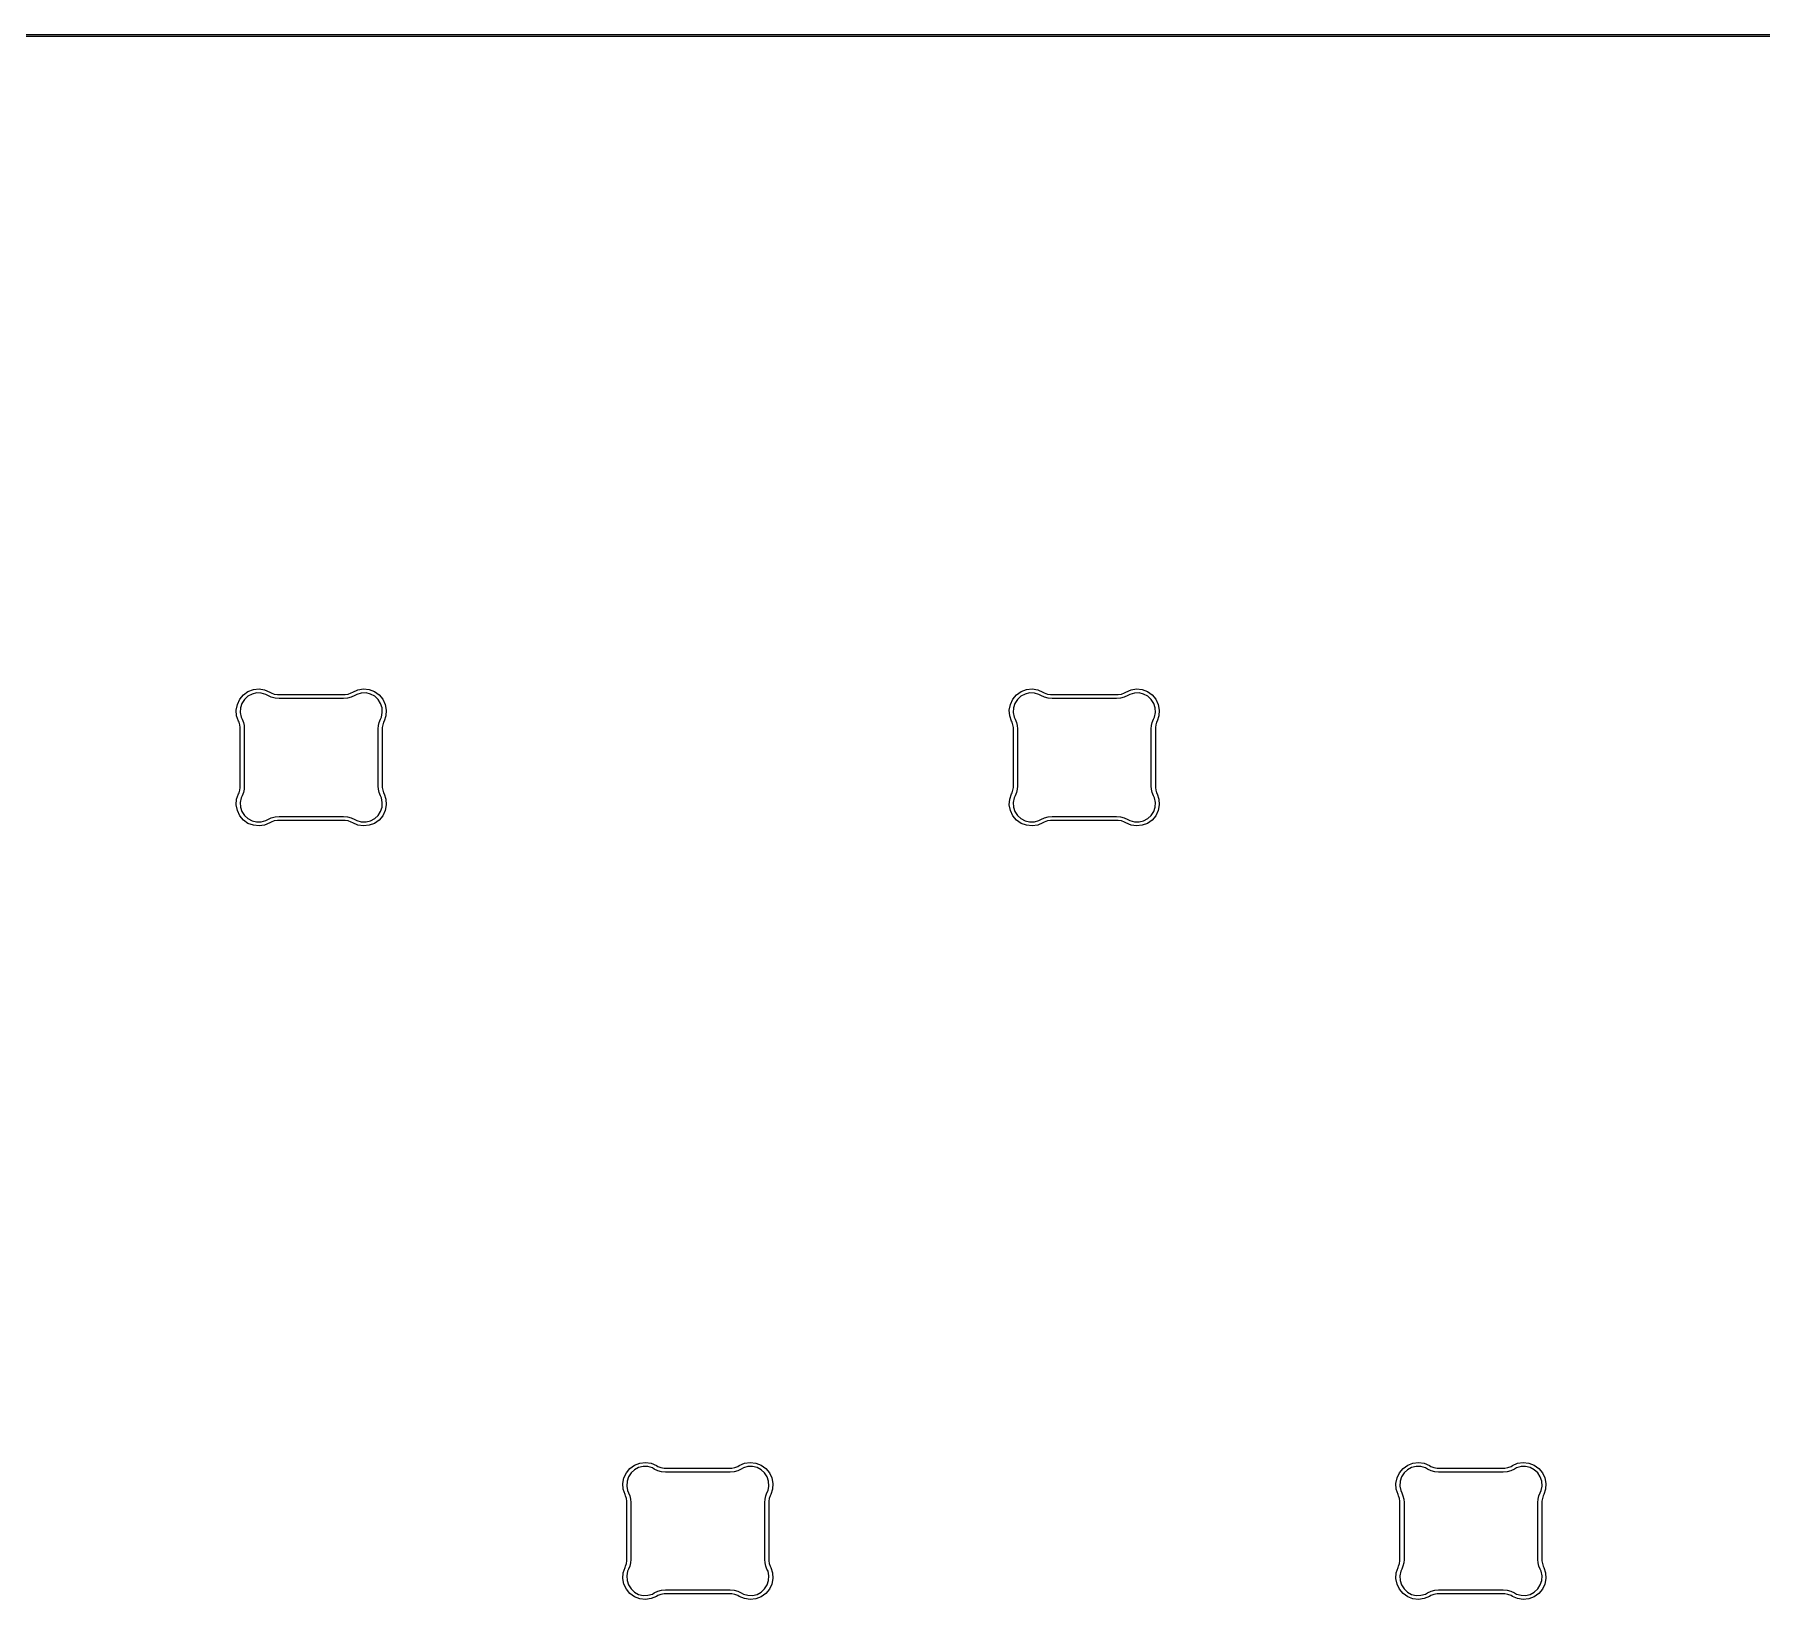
# Model space of a CAD drawing. Extents: x -0.9 to 12.5, y -6 to -2.
# Drawn here: x 4.141 to 5.817, y -3.546 to -2.028 of the extents above; entities that cross this region are included whole.
import ezdxf

# ---------------------------------------------------------------- set-up
doc = ezdxf.new("R2010")
doc.units = 0
doc.header["$MEASUREMENT"] = 0
doc.layers.add('BLACK', color=7, linetype='CONTINUOUS')

msp = doc.modelspace()

# ---------------------------------------------------------------- linework, layer by layer
at = {"layer": 'BLACK', "linetype": 'CONTINUOUS'}
for p, q in [((-0.9213, -2.0281), (12.4961, -2.0281)), ((12.4951, -2.0301), (-0.9203, -2.0301)), ((4.3483, -2.6653), (4.3535, -2.6633)), ((4.3535, -2.6633), (4.359, -2.6627)), ((4.359, -2.6627), (4.3644, -2.6635)), ((4.3644, -2.6635), (4.3695, -2.6657)), ((4.4499, -2.6657), (4.455, -2.6635)), ((4.455, -2.6635), (4.4604, -2.6627)), ((4.4604, -2.6627), (4.4659, -2.6633)), ((4.4659, -2.6633), (4.471, -2.6653)), ((5.0983, -2.6653), (5.1035, -2.6633)), ((5.1035, -2.6633), (5.109, -2.6627)), ((5.109, -2.6627), (5.1144, -2.6635)), ((5.1144, -2.6635), (5.1195, -2.6657)), ((5.1999, -2.6657), (5.205, -2.6635)), ((5.205, -2.6635), (5.2104, -2.6627)), ((5.2104, -2.6627), (5.2159, -2.6633)), ((5.2159, -2.6633), (5.221, -2.6653)), ((4.3369, -2.6831), (4.338, -2.6777)), ((4.338, -2.6777), (4.3403, -2.6727)), ((4.3403, -2.6727), (4.3439, -2.6685)), ((4.3424, -2.6767), (4.341, -2.681)), ((4.3449, -2.6729), (4.3424, -2.6767)), ((4.3439, -2.6685), (4.3483, -2.6653)), ((4.3482, -2.6698), (4.3449, -2.6729)), ((4.3522, -2.6677), (4.3482, -2.6698)), ((4.3566, -2.6666), (4.3522, -2.6677)), ((4.3612, -2.6667), (4.3566, -2.6666)), ((4.3655, -2.6679), (4.3612, -2.6667)), ((4.3675, -2.6691), (4.3655, -2.6679)), ((4.3709, -2.6707), (4.3675, -2.6691)), ((4.3675, -2.6691), (4.3675, -2.6691)), ((4.3675, -2.6691), (4.3675, -2.6691)), ((4.3675, -2.6691), (4.3675, -2.6691)), ((4.3675, -2.6691), (4.3675, -2.6691)), ((4.3695, -2.6657), (4.3695, -2.6657)), ((4.3695, -2.6657), (4.3695, -2.6657)), ((4.3695, -2.6657), (4.3695, -2.6657)), ((4.3695, -2.6657), (4.3695, -2.6657)), ((4.3695, -2.6657), (4.3695, -2.6657)), ((4.3695, -2.6657), (4.3708, -2.6665)), ((4.3708, -2.6665), (4.3738, -2.6676)), ((4.3746, -2.6717), (4.3709, -2.6707)), ((4.3738, -2.6676), (4.3768, -2.6681)), ((4.3784, -2.672), (4.3746, -2.6717)), ((4.3768, -2.6681), (4.3784, -2.6681)), ((4.3784, -2.6681), (4.3784, -2.6681)), ((4.3784, -2.6681), (4.3784, -2.6681)), ((4.3784, -2.6681), (4.441, -2.6681)), ((4.441, -2.672), (4.3784, -2.672)), ((4.3784, -2.672), (4.3784, -2.672)), ((4.441, -2.6681), (4.441, -2.6681)), ((4.441, -2.6681), (4.441, -2.6681)), ((4.441, -2.6681), (4.441, -2.6681)), ((4.441, -2.6681), (4.4425, -2.6681)), ((4.4448, -2.6717), (4.441, -2.672)), ((4.441, -2.672), (4.441, -2.672)), ((4.441, -2.672), (4.441, -2.672)), ((4.4425, -2.6681), (4.4456, -2.6676)), ((4.4484, -2.6707), (4.4448, -2.6717)), ((4.4456, -2.6676), (4.4485, -2.6665)), ((4.4519, -2.6691), (4.4484, -2.6707)), ((4.4485, -2.6665), (4.4499, -2.6657)), ((4.4499, -2.6657), (4.4499, -2.6657)), ((4.4499, -2.6657), (4.4499, -2.6657)), ((4.4499, -2.6657), (4.4499, -2.6657)), ((4.4538, -2.6679), (4.4519, -2.6691)), ((4.4519, -2.6691), (4.4519, -2.6691)), ((4.4519, -2.6691), (4.4519, -2.6691)), ((4.4519, -2.6691), (4.4519, -2.6691)), ((4.4582, -2.6667), (4.4538, -2.6679)), ((4.4628, -2.6666), (4.4582, -2.6667)), ((4.4672, -2.6677), (4.4628, -2.6666)), ((4.4712, -2.6698), (4.4672, -2.6677)), ((4.471, -2.6653), (4.4755, -2.6685)), ((4.4745, -2.6729), (4.4712, -2.6698)), ((4.477, -2.6767), (4.4745, -2.6729)), ((4.4755, -2.6685), (4.479, -2.6727)), ((4.4784, -2.681), (4.477, -2.6767)), ((4.479, -2.6727), (4.4814, -2.6777)), ((4.4814, -2.6777), (4.4824, -2.6831)), ((5.0869, -2.6831), (5.088, -2.6777)), ((5.088, -2.6777), (5.0903, -2.6727)), ((5.0903, -2.6727), (5.0939, -2.6685)), ((5.0924, -2.6767), (5.091, -2.681)), ((5.0949, -2.6729), (5.0924, -2.6767)), ((5.0939, -2.6685), (5.0983, -2.6653)), ((5.0982, -2.6698), (5.0949, -2.6729)), ((5.1022, -2.6677), (5.0982, -2.6698)), ((5.1066, -2.6666), (5.1022, -2.6677)), ((5.1112, -2.6667), (5.1066, -2.6666)), ((5.1155, -2.6679), (5.1112, -2.6667)), ((5.1175, -2.6691), (5.1155, -2.6679)), ((5.1209, -2.6707), (5.1175, -2.6691)), ((5.1175, -2.6691), (5.1175, -2.6691)), ((5.1175, -2.6691), (5.1175, -2.6691)), ((5.1175, -2.6691), (5.1175, -2.6691)), ((5.1175, -2.6691), (5.1175, -2.6691)), ((5.1195, -2.6657), (5.1195, -2.6657)), ((5.1195, -2.6657), (5.1195, -2.6657)), ((5.1195, -2.6657), (5.1195, -2.6657)), ((5.1195, -2.6657), (5.1195, -2.6657)), ((5.1195, -2.6657), (5.1195, -2.6657)), ((5.1195, -2.6657), (5.1208, -2.6665)), ((5.1208, -2.6665), (5.1238, -2.6676)), ((5.1246, -2.6717), (5.1209, -2.6707)), ((5.1238, -2.6676), (5.1268, -2.6681)), ((5.1284, -2.672), (5.1246, -2.6717)), ((5.1268, -2.6681), (5.1284, -2.6681)), ((5.1284, -2.6681), (5.1284, -2.6681)), ((5.1284, -2.6681), (5.1284, -2.6681)), ((5.1284, -2.6681), (5.191, -2.6681)), ((5.191, -2.672), (5.1284, -2.672)), ((5.1284, -2.672), (5.1284, -2.672)), ((5.191, -2.6681), (5.191, -2.6681)), ((5.191, -2.6681), (5.191, -2.6681)), ((5.191, -2.6681), (5.191, -2.6681)), ((5.191, -2.6681), (5.1925, -2.6681)), ((5.1948, -2.6717), (5.191, -2.672)), ((5.191, -2.672), (5.191, -2.672)), ((5.191, -2.672), (5.191, -2.672)), ((5.1925, -2.6681), (5.1956, -2.6676)), ((5.1984, -2.6707), (5.1948, -2.6717)), ((5.1956, -2.6676), (5.1985, -2.6665)), ((5.2019, -2.6691), (5.1984, -2.6707)), ((5.1985, -2.6665), (5.1999, -2.6657)), ((5.1999, -2.6657), (5.1999, -2.6657)), ((5.1999, -2.6657), (5.1999, -2.6657)), ((5.1999, -2.6657), (5.1999, -2.6657)), ((5.2038, -2.6679), (5.2019, -2.6691)), ((5.2019, -2.6691), (5.2019, -2.6691)), ((5.2019, -2.6691), (5.2019, -2.6691)), ((5.2019, -2.6691), (5.2019, -2.6691)), ((5.2082, -2.6667), (5.2038, -2.6679)), ((5.2128, -2.6666), (5.2082, -2.6667)), ((5.2172, -2.6677), (5.2128, -2.6666)), ((5.2212, -2.6698), (5.2172, -2.6677)), ((5.221, -2.6653), (5.2255, -2.6685)), ((5.2245, -2.6729), (5.2212, -2.6698)), ((5.227, -2.6767), (5.2245, -2.6729)), ((5.2255, -2.6685), (5.229, -2.6727)), ((5.2284, -2.681), (5.227, -2.6767)), ((5.229, -2.6727), (5.2314, -2.6777)), ((5.2314, -2.6777), (5.2324, -2.6831)), ((4.3373, -2.6886), (4.3369, -2.6831)), ((4.339, -2.6938), (4.3373, -2.6886)), ((4.3396, -2.695), (4.339, -2.6938)), ((4.339, -2.6938), (4.339, -2.6938)), ((4.3404, -2.6975), (4.3396, -2.695)), ((4.341, -2.681), (4.3407, -2.6856)), ((4.3407, -2.6856), (4.3416, -2.69)), ((4.3416, -2.69), (4.3426, -2.6921)), ((4.3426, -2.6921), (4.3438, -2.6951)), ((4.3438, -2.6951), (4.3445, -2.6982)), ((4.4749, -2.6982), (4.4756, -2.6951)), ((4.4756, -2.6951), (4.4768, -2.6921)), ((4.4768, -2.6921), (4.4778, -2.69)), ((4.4768, -2.6921), (4.4768, -2.6921)), ((4.4768, -2.6921), (4.4768, -2.6921)), ((4.4768, -2.6921), (4.4768, -2.6921)), ((4.4768, -2.6921), (4.4768, -2.6921)), ((4.4768, -2.6921), (4.4768, -2.6921)), ((4.4778, -2.69), (4.4786, -2.6856)), ((4.4786, -2.6856), (4.4784, -2.681)), ((4.4798, -2.695), (4.479, -2.6975)), ((4.4803, -2.6938), (4.4798, -2.695)), ((4.4821, -2.6886), (4.4803, -2.6938)), ((4.4803, -2.6938), (4.4803, -2.6938)), ((4.4803, -2.6938), (4.4803, -2.6938)), ((4.4803, -2.6938), (4.4803, -2.6938)), ((4.4803, -2.6938), (4.4803, -2.6938)), ((4.4824, -2.6831), (4.4821, -2.6886)), ((5.0873, -2.6886), (5.0869, -2.6831)), ((5.089, -2.6938), (5.0873, -2.6886)), ((5.0896, -2.695), (5.089, -2.6938)), ((5.089, -2.6938), (5.089, -2.6938)), ((5.0904, -2.6975), (5.0896, -2.695)), ((5.091, -2.681), (5.0907, -2.6856)), ((5.0907, -2.6856), (5.0916, -2.69)), ((5.0916, -2.69), (5.0926, -2.6921)), ((5.0926, -2.6921), (5.0938, -2.6951)), ((5.0938, -2.6951), (5.0945, -2.6982)), ((5.2249, -2.6982), (5.2256, -2.6951)), ((5.2256, -2.6951), (5.2268, -2.6921)), ((5.2268, -2.6921), (5.2278, -2.69)), ((5.2268, -2.6921), (5.2268, -2.6921)), ((5.2268, -2.6921), (5.2268, -2.6921)), ((5.2268, -2.6921), (5.2268, -2.6921)), ((5.2268, -2.6921), (5.2268, -2.6921)), ((5.2268, -2.6921), (5.2268, -2.6921)), ((5.2278, -2.69), (5.2286, -2.6856)), ((5.2286, -2.6856), (5.2284, -2.681)), ((5.2298, -2.695), (5.229, -2.6975)), ((5.2303, -2.6938), (5.2298, -2.695)), ((5.2321, -2.6886), (5.2303, -2.6938)), ((5.2303, -2.6938), (5.2303, -2.6938)), ((5.2303, -2.6938), (5.2303, -2.6938)), ((5.2303, -2.6938), (5.2303, -2.6938)), ((5.2303, -2.6938), (5.2303, -2.6938)), ((5.2324, -2.6831), (5.2321, -2.6886)), ((4.3408, -2.7001), (4.3404, -2.6975)), ((4.3408, -2.7015), (4.3408, -2.7001)), ((4.3408, -2.7568), (4.3408, -2.7015)), ((4.3408, -2.7015), (4.3408, -2.7015)), ((4.3445, -2.6982), (4.3447, -2.7015)), ((4.3447, -2.7015), (4.3447, -2.7015)), ((4.3447, -2.7015), (4.3447, -2.7015)), ((4.3447, -2.7015), (4.3447, -2.7015)), ((4.3447, -2.7015), (4.3447, -2.7568)), ((4.4746, -2.7015), (4.4749, -2.6982)), ((4.4746, -2.7568), (4.4746, -2.7015)), ((4.4746, -2.7015), (4.4746, -2.7015)), ((4.4746, -2.7015), (4.4746, -2.7015)), ((4.479, -2.6975), (4.4786, -2.7001)), ((4.4786, -2.7001), (4.4786, -2.7015)), ((4.4786, -2.7015), (4.4786, -2.7568)), ((5.0908, -2.7001), (5.0904, -2.6975)), ((5.0908, -2.7015), (5.0908, -2.7001)), ((5.0908, -2.7568), (5.0908, -2.7015)), ((5.0908, -2.7015), (5.0908, -2.7015)), ((5.0945, -2.6982), (5.0947, -2.7015)), ((5.0947, -2.7015), (5.0947, -2.7015)), ((5.0947, -2.7015), (5.0947, -2.7015)), ((5.0947, -2.7015), (5.0947, -2.7015)), ((5.0947, -2.7015), (5.0947, -2.7568)), ((5.2246, -2.7015), (5.2249, -2.6982)), ((5.2246, -2.7568), (5.2246, -2.7015)), ((5.2246, -2.7015), (5.2246, -2.7015)), ((5.2246, -2.7015), (5.2246, -2.7015)), ((5.229, -2.6975), (5.2286, -2.7001)), ((5.2286, -2.7001), (5.2286, -2.7015)), ((5.2286, -2.7015), (5.2286, -2.7568)), ((4.339, -2.7645), (4.3396, -2.7633)), ((4.3396, -2.7633), (4.3404, -2.7608)), ((4.3404, -2.7608), (4.3408, -2.7581)), ((4.3408, -2.7581), (4.3408, -2.7568)), ((4.3408, -2.7568), (4.3408, -2.7568)), ((4.3438, -2.7632), (4.3426, -2.7662)), ((4.3445, -2.76), (4.3438, -2.7632)), ((4.3447, -2.7568), (4.3445, -2.76)), ((4.3447, -2.7568), (4.3447, -2.7568)), ((4.3447, -2.7568), (4.3447, -2.7568)), ((4.4749, -2.76), (4.4746, -2.7568)), ((4.4746, -2.7568), (4.4746, -2.7568)), ((4.4746, -2.7568), (4.4746, -2.7568)), ((4.4746, -2.7568), (4.4746, -2.7568)), ((4.4756, -2.7632), (4.4749, -2.76)), ((4.4768, -2.7662), (4.4756, -2.7632)), ((4.4786, -2.7568), (4.4786, -2.7568)), ((4.4786, -2.7568), (4.4786, -2.7581)), ((4.4786, -2.7581), (4.479, -2.7608)), ((4.479, -2.7608), (4.4798, -2.7633)), ((4.4798, -2.7633), (4.4803, -2.7645)), ((5.089, -2.7645), (5.0896, -2.7633)), ((5.0896, -2.7633), (5.0904, -2.7608)), ((5.0904, -2.7608), (5.0908, -2.7581)), ((5.0908, -2.7581), (5.0908, -2.7568)), ((5.0908, -2.7568), (5.0908, -2.7568)), ((5.0938, -2.7632), (5.0926, -2.7662)), ((5.0945, -2.76), (5.0938, -2.7632)), ((5.0947, -2.7568), (5.0945, -2.76)), ((5.0947, -2.7568), (5.0947, -2.7568)), ((5.0947, -2.7568), (5.0947, -2.7568)), ((5.2249, -2.76), (5.2246, -2.7568)), ((5.2246, -2.7568), (5.2246, -2.7568)), ((5.2246, -2.7568), (5.2246, -2.7568)), ((5.2246, -2.7568), (5.2246, -2.7568)), ((5.2256, -2.7632), (5.2249, -2.76)), ((5.2268, -2.7662), (5.2256, -2.7632)), ((5.2286, -2.7568), (5.2286, -2.7568)), ((5.2286, -2.7568), (5.2286, -2.7581)), ((5.2286, -2.7581), (5.229, -2.7608)), ((5.229, -2.7608), (5.2298, -2.7633)), ((5.2298, -2.7633), (5.2303, -2.7645)), ((4.3369, -2.7752), (4.3373, -2.7697)), ((4.338, -2.7806), (4.3369, -2.7752)), ((4.3373, -2.7697), (4.339, -2.7645)), ((4.3403, -2.7856), (4.338, -2.7806)), ((4.339, -2.7645), (4.339, -2.7645)), ((4.339, -2.7645), (4.339, -2.7645)), ((4.339, -2.7645), (4.339, -2.7645)), ((4.339, -2.7645), (4.339, -2.7645)), ((4.3416, -2.7682), (4.3407, -2.7727)), ((4.3407, -2.7727), (4.341, -2.7772)), ((4.341, -2.7772), (4.3424, -2.7815)), ((4.3426, -2.7662), (4.3416, -2.7682)), ((4.3426, -2.7662), (4.3426, -2.7662)), ((4.3426, -2.7662), (4.3426, -2.7662)), ((4.3426, -2.7662), (4.3426, -2.7662)), ((4.3426, -2.7662), (4.3426, -2.7662)), ((4.3426, -2.7662), (4.3426, -2.7662)), ((4.4778, -2.7682), (4.4768, -2.7662)), ((4.4768, -2.7662), (4.4768, -2.7662)), ((4.4768, -2.7662), (4.4768, -2.7662)), ((4.477, -2.7815), (4.4784, -2.7772)), ((4.4786, -2.7727), (4.4778, -2.7682)), ((4.4784, -2.7772), (4.4786, -2.7727)), ((4.4814, -2.7806), (4.479, -2.7856)), ((4.4803, -2.7645), (4.4803, -2.7645)), ((4.4803, -2.7645), (4.4803, -2.7645)), ((4.4803, -2.7645), (4.4821, -2.7697)), ((4.4824, -2.7752), (4.4814, -2.7806)), ((4.4821, -2.7697), (4.4824, -2.7752)), ((5.0869, -2.7752), (5.0873, -2.7697)), ((5.088, -2.7806), (5.0869, -2.7752)), ((5.0873, -2.7697), (5.089, -2.7645)), ((5.0903, -2.7856), (5.088, -2.7806)), ((5.089, -2.7645), (5.089, -2.7645)), ((5.089, -2.7645), (5.089, -2.7645)), ((5.089, -2.7645), (5.089, -2.7645)), ((5.089, -2.7645), (5.089, -2.7645)), ((5.0916, -2.7682), (5.0907, -2.7727)), ((5.0907, -2.7727), (5.091, -2.7772)), ((5.091, -2.7772), (5.0924, -2.7815)), ((5.0926, -2.7662), (5.0916, -2.7682)), ((5.0926, -2.7662), (5.0926, -2.7662)), ((5.0926, -2.7662), (5.0926, -2.7662)), ((5.0926, -2.7662), (5.0926, -2.7662)), ((5.0926, -2.7662), (5.0926, -2.7662)), ((5.0926, -2.7662), (5.0926, -2.7662)), ((5.2278, -2.7682), (5.2268, -2.7662)), ((5.2268, -2.7662), (5.2268, -2.7662)), ((5.2268, -2.7662), (5.2268, -2.7662)), ((5.227, -2.7815), (5.2284, -2.7772)), ((5.2286, -2.7727), (5.2278, -2.7682)), ((5.2284, -2.7772), (5.2286, -2.7727)), ((5.2314, -2.7806), (5.229, -2.7856)), ((5.2303, -2.7645), (5.2303, -2.7645)), ((5.2303, -2.7645), (5.2303, -2.7645)), ((5.2303, -2.7645), (5.2321, -2.7697)), ((5.2324, -2.7752), (5.2314, -2.7806)), ((5.2321, -2.7697), (5.2324, -2.7752)), ((4.3439, -2.7898), (4.3403, -2.7856)), ((4.3424, -2.7815), (4.3449, -2.7854)), ((4.3483, -2.793), (4.3439, -2.7898)), ((4.3449, -2.7854), (4.3482, -2.7884)), ((4.3482, -2.7884), (4.3522, -2.7906)), ((4.3535, -2.7949), (4.3483, -2.793)), ((4.3522, -2.7906), (4.3566, -2.7916)), ((4.359, -2.7955), (4.3535, -2.7949)), ((4.3566, -2.7916), (4.3612, -2.7915)), ((4.3644, -2.7947), (4.359, -2.7955)), ((4.3612, -2.7915), (4.3655, -2.7903)), ((4.3695, -2.7926), (4.3644, -2.7947)), ((4.3655, -2.7903), (4.3675, -2.7892)), ((4.3675, -2.7892), (4.3709, -2.7876)), ((4.3675, -2.7892), (4.3675, -2.7892)), ((4.3708, -2.7918), (4.3695, -2.7926)), ((4.3695, -2.7926), (4.3695, -2.7926)), ((4.3695, -2.7926), (4.3695, -2.7926)), ((4.3738, -2.7907), (4.3708, -2.7918)), ((4.3709, -2.7876), (4.3746, -2.7866)), ((4.3768, -2.7902), (4.3738, -2.7907)), ((4.3746, -2.7866), (4.3784, -2.7862)), ((4.3784, -2.7902), (4.3768, -2.7902)), ((4.3784, -2.7862), (4.3784, -2.7862)), ((4.3784, -2.7862), (4.3784, -2.7862)), ((4.3784, -2.7862), (4.3784, -2.7862)), ((4.3784, -2.7862), (4.441, -2.7862)), ((4.441, -2.7902), (4.3784, -2.7902)), ((4.3784, -2.7902), (4.3784, -2.7902)), ((4.3784, -2.7902), (4.3784, -2.7902)), ((4.441, -2.7862), (4.441, -2.7862)), ((4.441, -2.7862), (4.4448, -2.7866)), ((4.4425, -2.7902), (4.441, -2.7902)), ((4.441, -2.7902), (4.441, -2.7902)), ((4.441, -2.7902), (4.441, -2.7902)), ((4.4456, -2.7907), (4.4425, -2.7902)), ((4.4448, -2.7866), (4.4484, -2.7876)), ((4.4485, -2.7918), (4.4456, -2.7907)), ((4.4484, -2.7876), (4.4519, -2.7892)), ((4.4499, -2.7926), (4.4485, -2.7918)), ((4.455, -2.7947), (4.4499, -2.7926)), ((4.4499, -2.7926), (4.4499, -2.7926)), ((4.4499, -2.7926), (4.4499, -2.7926)), ((4.4499, -2.7926), (4.4499, -2.7926)), ((4.4499, -2.7926), (4.4499, -2.7926)), ((4.4499, -2.7926), (4.4499, -2.7926)), ((4.4519, -2.7892), (4.4519, -2.7892)), ((4.4519, -2.7892), (4.4519, -2.7892)), ((4.4519, -2.7892), (4.4519, -2.7892)), ((4.4519, -2.7892), (4.4519, -2.7892)), ((4.4519, -2.7892), (4.4538, -2.7903)), ((4.4538, -2.7903), (4.4582, -2.7915)), ((4.4604, -2.7955), (4.455, -2.7947)), ((4.4582, -2.7915), (4.4628, -2.7916)), ((4.4659, -2.7949), (4.4604, -2.7955)), ((4.4628, -2.7916), (4.4672, -2.7906)), ((4.471, -2.793), (4.4659, -2.7949)), ((4.4672, -2.7906), (4.4712, -2.7884)), ((4.4755, -2.7898), (4.471, -2.793)), ((4.4712, -2.7884), (4.4745, -2.7854)), ((4.4745, -2.7854), (4.477, -2.7815)), ((4.479, -2.7856), (4.4755, -2.7898)), ((5.0939, -2.7898), (5.0903, -2.7856)), ((5.0924, -2.7815), (5.0949, -2.7854)), ((5.0983, -2.793), (5.0939, -2.7898)), ((5.0949, -2.7854), (5.0982, -2.7884)), ((5.0982, -2.7884), (5.1022, -2.7906)), ((5.1035, -2.7949), (5.0983, -2.793)), ((5.1022, -2.7906), (5.1066, -2.7916)), ((5.109, -2.7955), (5.1035, -2.7949)), ((5.1066, -2.7916), (5.1112, -2.7915)), ((5.1144, -2.7947), (5.109, -2.7955)), ((5.1112, -2.7915), (5.1155, -2.7903)), ((5.1195, -2.7926), (5.1144, -2.7947)), ((5.1155, -2.7903), (5.1175, -2.7892)), ((5.1175, -2.7892), (5.1209, -2.7876)), ((5.1175, -2.7892), (5.1175, -2.7892)), ((5.1208, -2.7918), (5.1195, -2.7926)), ((5.1195, -2.7926), (5.1195, -2.7926)), ((5.1195, -2.7926), (5.1195, -2.7926)), ((5.1238, -2.7907), (5.1208, -2.7918)), ((5.1209, -2.7876), (5.1246, -2.7866)), ((5.1268, -2.7902), (5.1238, -2.7907)), ((5.1246, -2.7866), (5.1284, -2.7862)), ((5.1284, -2.7902), (5.1268, -2.7902)), ((5.1284, -2.7862), (5.1284, -2.7862)), ((5.1284, -2.7862), (5.1284, -2.7862)), ((5.1284, -2.7862), (5.1284, -2.7862)), ((5.1284, -2.7862), (5.191, -2.7862)), ((5.191, -2.7902), (5.1284, -2.7902)), ((5.1284, -2.7902), (5.1284, -2.7902)), ((5.1284, -2.7902), (5.1284, -2.7902)), ((5.191, -2.7862), (5.191, -2.7862)), ((5.191, -2.7862), (5.1948, -2.7866)), ((5.1925, -2.7902), (5.191, -2.7902)), ((5.191, -2.7902), (5.191, -2.7902)), ((5.191, -2.7902), (5.191, -2.7902)), ((5.1956, -2.7907), (5.1925, -2.7902)), ((5.1948, -2.7866), (5.1984, -2.7876)), ((5.1985, -2.7918), (5.1956, -2.7907)), ((5.1984, -2.7876), (5.2019, -2.7892)), ((5.1999, -2.7926), (5.1985, -2.7918)), ((5.205, -2.7947), (5.1999, -2.7926)), ((5.1999, -2.7926), (5.1999, -2.7926)), ((5.1999, -2.7926), (5.1999, -2.7926)), ((5.1999, -2.7926), (5.1999, -2.7926)), ((5.1999, -2.7926), (5.1999, -2.7926)), ((5.1999, -2.7926), (5.1999, -2.7926)), ((5.2019, -2.7892), (5.2019, -2.7892)), ((5.2019, -2.7892), (5.2019, -2.7892)), ((5.2019, -2.7892), (5.2019, -2.7892)), ((5.2019, -2.7892), (5.2019, -2.7892)), ((5.2019, -2.7892), (5.2038, -2.7903)), ((5.2038, -2.7903), (5.2082, -2.7915)), ((5.2104, -2.7955), (5.205, -2.7947)), ((5.2082, -2.7915), (5.2128, -2.7916)), ((5.2159, -2.7949), (5.2104, -2.7955)), ((5.2128, -2.7916), (5.2172, -2.7906)), ((5.221, -2.793), (5.2159, -2.7949)), ((5.2172, -2.7906), (5.2212, -2.7884)), ((5.2255, -2.7898), (5.221, -2.793)), ((5.2212, -2.7884), (5.2245, -2.7854)), ((5.2245, -2.7854), (5.227, -2.7815)), ((5.229, -2.7856), (5.2255, -2.7898)), ((4.7189, -3.4185), (4.7234, -3.4153)), ((4.7272, -3.4177), (4.7232, -3.4198)), ((4.7234, -3.4153), (4.7285, -3.4133)), ((4.7317, -3.4166), (4.7272, -3.4177)), ((4.7285, -3.4133), (4.734, -3.4127)), ((4.7362, -3.4167), (4.7317, -3.4166)), ((4.734, -3.4127), (4.7394, -3.4135)), ((4.7406, -3.4179), (4.7362, -3.4167)), ((4.7394, -3.4135), (4.7445, -3.4157)), ((4.7445, -3.4157), (4.7445, -3.4157)), ((4.7445, -3.4157), (4.7445, -3.4157)), ((4.7445, -3.4157), (4.7445, -3.4157)), ((4.7445, -3.4157), (4.7445, -3.4157)), ((4.7445, -3.4157), (4.7445, -3.4157)), ((4.7445, -3.4157), (4.7459, -3.4165)), ((4.7459, -3.4165), (4.7488, -3.4176)), ((4.7488, -3.4176), (4.7519, -3.4181)), ((4.8176, -3.4181), (4.8206, -3.4176)), ((4.8206, -3.4176), (4.8236, -3.4165)), ((4.8236, -3.4165), (4.8249, -3.4157)), ((4.8249, -3.4157), (4.83, -3.4135)), ((4.8249, -3.4157), (4.8249, -3.4157)), ((4.8249, -3.4157), (4.8249, -3.4157)), ((4.8249, -3.4157), (4.8249, -3.4157)), ((4.8333, -3.4167), (4.8289, -3.4179)), ((4.83, -3.4135), (4.8355, -3.4127)), ((4.8378, -3.4166), (4.8333, -3.4167)), ((4.8355, -3.4127), (4.8409, -3.4133)), ((4.8422, -3.4177), (4.8378, -3.4166)), ((4.8409, -3.4133), (4.8461, -3.4153)), ((4.8462, -3.4198), (4.8422, -3.4177)), ((4.8461, -3.4153), (4.8506, -3.4185)), ((5.4689, -3.4185), (5.4734, -3.4153)), ((5.4772, -3.4177), (5.4732, -3.4198)), ((5.4734, -3.4153), (5.4785, -3.4133)), ((5.4817, -3.4166), (5.4772, -3.4177)), ((5.4785, -3.4133), (5.484, -3.4127)), ((5.4862, -3.4167), (5.4817, -3.4166)), ((5.484, -3.4127), (5.4894, -3.4135)), ((5.4906, -3.4179), (5.4862, -3.4167)), ((5.4894, -3.4135), (5.4945, -3.4157)), ((5.4945, -3.4157), (5.4945, -3.4157)), ((5.4945, -3.4157), (5.4945, -3.4157)), ((5.4945, -3.4157), (5.4945, -3.4157)), ((5.4945, -3.4157), (5.4945, -3.4157)), ((5.4945, -3.4157), (5.4945, -3.4157)), ((5.4945, -3.4157), (5.4959, -3.4165)), ((5.4959, -3.4165), (5.4988, -3.4176)), ((5.4988, -3.4176), (5.5019, -3.4181)), ((5.5676, -3.4181), (5.5706, -3.4176)), ((5.5706, -3.4176), (5.5736, -3.4165)), ((5.5736, -3.4165), (5.5749, -3.4157)), ((5.5749, -3.4157), (5.58, -3.4135)), ((5.5749, -3.4157), (5.5749, -3.4157)), ((5.5749, -3.4157), (5.5749, -3.4157)), ((5.5749, -3.4157), (5.5749, -3.4157)), ((5.5833, -3.4167), (5.5789, -3.4179)), ((5.58, -3.4135), (5.5855, -3.4127)), ((5.5878, -3.4166), (5.5833, -3.4167)), ((5.5855, -3.4127), (5.5909, -3.4133)), ((5.5922, -3.4177), (5.5878, -3.4166)), ((5.5909, -3.4133), (5.5961, -3.4153)), ((5.5962, -3.4198), (5.5922, -3.4177)), ((5.5961, -3.4153), (5.6006, -3.4185)), ((4.712, -3.4331), (4.713, -3.4277)), ((4.7123, -3.4386), (4.712, -3.4331)), ((4.713, -3.4277), (4.7154, -3.4227)), ((4.7154, -3.4227), (4.7189, -3.4185)), ((4.716, -3.431), (4.7158, -3.4356)), ((4.7175, -3.4267), (4.716, -3.431)), ((4.7199, -3.4229), (4.7175, -3.4267)), ((4.7232, -3.4198), (4.7199, -3.4229)), ((4.7425, -3.4191), (4.7406, -3.4179)), ((4.746, -3.4207), (4.7425, -3.4191)), ((4.7425, -3.4191), (4.7425, -3.4191)), ((4.7425, -3.4191), (4.7425, -3.4191)), ((4.7425, -3.4191), (4.7425, -3.4191)), ((4.7425, -3.4191), (4.7425, -3.4191)), ((4.7496, -3.4217), (4.746, -3.4207)), ((4.7534, -3.422), (4.7496, -3.4217)), ((4.7519, -3.4181), (4.7534, -3.4181)), ((4.7534, -3.4181), (4.7534, -3.4181)), ((4.7534, -3.4181), (4.7534, -3.4181)), ((4.7534, -3.4181), (4.816, -3.4181)), ((4.816, -3.422), (4.7534, -3.422)), ((4.7534, -3.422), (4.7534, -3.422)), ((4.816, -3.4181), (4.816, -3.4181)), ((4.816, -3.4181), (4.816, -3.4181)), ((4.816, -3.4181), (4.816, -3.4181)), ((4.816, -3.4181), (4.8176, -3.4181)), ((4.8198, -3.4217), (4.816, -3.422)), ((4.816, -3.422), (4.816, -3.422)), ((4.816, -3.422), (4.816, -3.422)), ((4.8235, -3.4207), (4.8198, -3.4217)), ((4.8269, -3.4191), (4.8235, -3.4207)), ((4.8289, -3.4179), (4.8269, -3.4191)), ((4.8269, -3.4191), (4.8269, -3.4191)), ((4.8269, -3.4191), (4.8269, -3.4191)), ((4.8269, -3.4191), (4.8269, -3.4191)), ((4.8495, -3.4229), (4.8462, -3.4198)), ((4.852, -3.4267), (4.8495, -3.4229)), ((4.8506, -3.4185), (4.8541, -3.4227)), ((4.8534, -3.431), (4.852, -3.4267)), ((4.8537, -3.4356), (4.8534, -3.431)), ((4.8541, -3.4227), (4.8564, -3.4277)), ((4.8564, -3.4277), (4.8575, -3.4331)), ((4.8575, -3.4331), (4.8571, -3.4386)), ((5.462, -3.4331), (5.463, -3.4277)), ((5.4623, -3.4386), (5.462, -3.4331)), ((5.463, -3.4277), (5.4654, -3.4227)), ((5.4654, -3.4227), (5.4689, -3.4185)), ((5.466, -3.431), (5.4658, -3.4356)), ((5.4675, -3.4267), (5.466, -3.431)), ((5.4699, -3.4229), (5.4675, -3.4267)), ((5.4732, -3.4198), (5.4699, -3.4229)), ((5.4925, -3.4191), (5.4906, -3.4179)), ((5.496, -3.4207), (5.4925, -3.4191)), ((5.4925, -3.4191), (5.4925, -3.4191)), ((5.4925, -3.4191), (5.4925, -3.4191)), ((5.4925, -3.4191), (5.4925, -3.4191)), ((5.4925, -3.4191), (5.4925, -3.4191)), ((5.4996, -3.4217), (5.496, -3.4207)), ((5.5034, -3.422), (5.4996, -3.4217)), ((5.5019, -3.4181), (5.5034, -3.4181)), ((5.5034, -3.4181), (5.5034, -3.4181)), ((5.5034, -3.4181), (5.5034, -3.4181)), ((5.5034, -3.4181), (5.566, -3.4181)), ((5.566, -3.422), (5.5034, -3.422)), ((5.5034, -3.422), (5.5034, -3.422)), ((5.566, -3.4181), (5.566, -3.4181)), ((5.566, -3.4181), (5.566, -3.4181)), ((5.566, -3.4181), (5.566, -3.4181)), ((5.566, -3.4181), (5.5676, -3.4181)), ((5.5698, -3.4217), (5.566, -3.422)), ((5.566, -3.422), (5.566, -3.422)), ((5.566, -3.422), (5.566, -3.422)), ((5.5735, -3.4207), (5.5698, -3.4217)), ((5.5769, -3.4191), (5.5735, -3.4207)), ((5.5789, -3.4179), (5.5769, -3.4191)), ((5.5769, -3.4191), (5.5769, -3.4191)), ((5.5769, -3.4191), (5.5769, -3.4191)), ((5.5769, -3.4191), (5.5769, -3.4191)), ((5.5995, -3.4229), (5.5962, -3.4198)), ((5.602, -3.4267), (5.5995, -3.4229)), ((5.6006, -3.4185), (5.6041, -3.4227)), ((5.6034, -3.431), (5.602, -3.4267)), ((5.6037, -3.4356), (5.6034, -3.431)), ((5.6041, -3.4227), (5.6064, -3.4277)), ((5.6064, -3.4277), (5.6075, -3.4331)), ((5.6075, -3.4331), (5.6071, -3.4386)), ((4.7141, -3.4438), (4.7123, -3.4386)), ((4.7146, -3.445), (4.7141, -3.4438)), ((4.7141, -3.4438), (4.7141, -3.4438)), ((4.7154, -3.4475), (4.7146, -3.445)), ((4.7158, -3.4501), (4.7154, -3.4475)), ((4.7158, -3.4356), (4.7166, -3.44)), ((4.7158, -3.4515), (4.7158, -3.4501)), ((4.7166, -3.44), (4.7176, -3.4421)), ((4.7176, -3.4421), (4.7188, -3.4451)), ((4.7188, -3.4451), (4.7195, -3.4482)), ((4.7195, -3.4482), (4.7198, -3.4515)), ((4.8497, -3.4515), (4.8499, -3.4482)), ((4.8499, -3.4482), (4.8506, -3.4451)), ((4.8506, -3.4451), (4.8518, -3.4421)), ((4.8518, -3.4421), (4.8528, -3.44)), ((4.8518, -3.4421), (4.8518, -3.4421)), ((4.8518, -3.4421), (4.8518, -3.4421)), ((4.8518, -3.4421), (4.8518, -3.4421)), ((4.8518, -3.4421), (4.8518, -3.4421)), ((4.8518, -3.4421), (4.8518, -3.4421)), ((4.8528, -3.44), (4.8537, -3.4356)), ((4.854, -3.4475), (4.8536, -3.4501)), ((4.8536, -3.4501), (4.8536, -3.4515)), ((4.8548, -3.445), (4.854, -3.4475)), ((4.8554, -3.4438), (4.8548, -3.445)), ((4.8571, -3.4386), (4.8554, -3.4438)), ((4.8554, -3.4438), (4.8554, -3.4438)), ((4.8554, -3.4438), (4.8554, -3.4438)), ((4.8554, -3.4438), (4.8554, -3.4438)), ((4.8554, -3.4438), (4.8554, -3.4438)), ((5.4641, -3.4438), (5.4623, -3.4386)), ((5.4646, -3.445), (5.4641, -3.4438)), ((5.4641, -3.4438), (5.4641, -3.4438)), ((5.4654, -3.4475), (5.4646, -3.445)), ((5.4658, -3.4501), (5.4654, -3.4475)), ((5.4658, -3.4356), (5.4666, -3.44)), ((5.4658, -3.4515), (5.4658, -3.4501)), ((5.4666, -3.44), (5.4676, -3.4421)), ((5.4676, -3.4421), (5.4688, -3.4451)), ((5.4688, -3.4451), (5.4695, -3.4482)), ((5.4695, -3.4482), (5.4698, -3.4515)), ((5.5997, -3.4515), (5.5999, -3.4482)), ((5.5999, -3.4482), (5.6006, -3.4451)), ((5.6006, -3.4451), (5.6018, -3.4421)), ((5.6018, -3.4421), (5.6028, -3.44)), ((5.6018, -3.4421), (5.6018, -3.4421)), ((5.6018, -3.4421), (5.6018, -3.4421)), ((5.6018, -3.4421), (5.6018, -3.4421)), ((5.6018, -3.4421), (5.6018, -3.4421)), ((5.6018, -3.4421), (5.6018, -3.4421)), ((5.6028, -3.44), (5.6037, -3.4356)), ((5.604, -3.4475), (5.6036, -3.4501)), ((5.6036, -3.4501), (5.6036, -3.4515)), ((5.6048, -3.445), (5.604, -3.4475)), ((5.6054, -3.4438), (5.6048, -3.445)), ((5.6071, -3.4386), (5.6054, -3.4438)), ((5.6054, -3.4438), (5.6054, -3.4438)), ((5.6054, -3.4438), (5.6054, -3.4438)), ((5.6054, -3.4438), (5.6054, -3.4438)), ((5.6054, -3.4438), (5.6054, -3.4438)), ((4.7158, -3.5068), (4.7158, -3.4515)), ((4.7158, -3.4515), (4.7158, -3.4515)), ((4.7198, -3.4515), (4.7198, -3.4515)), ((4.7198, -3.4515), (4.7198, -3.4515)), ((4.7198, -3.4515), (4.7198, -3.4515)), ((4.7198, -3.4515), (4.7198, -3.5068)), ((4.8497, -3.5068), (4.8497, -3.4515)), ((4.8497, -3.4515), (4.8497, -3.4515)), ((4.8497, -3.4515), (4.8497, -3.4515)), ((4.8536, -3.4515), (4.8536, -3.5068)), ((5.4658, -3.5068), (5.4658, -3.4515)), ((5.4658, -3.4515), (5.4658, -3.4515)), ((5.4698, -3.4515), (5.4698, -3.4515)), ((5.4698, -3.4515), (5.4698, -3.4515)), ((5.4698, -3.4515), (5.4698, -3.4515)), ((5.4698, -3.4515), (5.4698, -3.5068)), ((5.5997, -3.5068), (5.5997, -3.4515)), ((5.5997, -3.4515), (5.5997, -3.4515)), ((5.5997, -3.4515), (5.5997, -3.4515)), ((5.6036, -3.4515), (5.6036, -3.5068)), ((4.7123, -3.5197), (4.7141, -3.5145)), ((4.7141, -3.5145), (4.7146, -3.5133)), ((4.7141, -3.5145), (4.7141, -3.5145)), ((4.7141, -3.5145), (4.7141, -3.5145)), ((4.7141, -3.5145), (4.7141, -3.5145)), ((4.7141, -3.5145), (4.7141, -3.5145)), ((4.7146, -3.5133), (4.7154, -3.5108)), ((4.7154, -3.5108), (4.7158, -3.5081)), ((4.7158, -3.5081), (4.7158, -3.5068)), ((4.7158, -3.5068), (4.7158, -3.5068)), ((4.7176, -3.5162), (4.7166, -3.5182)), ((4.7188, -3.5132), (4.7176, -3.5162)), ((4.7176, -3.5162), (4.7176, -3.5162)), ((4.7176, -3.5162), (4.7176, -3.5162)), ((4.7176, -3.5162), (4.7176, -3.5162)), ((4.7176, -3.5162), (4.7176, -3.5162)), ((4.7176, -3.5162), (4.7176, -3.5162)), ((4.7195, -3.51), (4.7188, -3.5132)), ((4.7198, -3.5068), (4.7195, -3.51)), ((4.7198, -3.5068), (4.7198, -3.5068)), ((4.7198, -3.5068), (4.7198, -3.5068)), ((4.8499, -3.51), (4.8497, -3.5068)), ((4.8497, -3.5068), (4.8497, -3.5068)), ((4.8497, -3.5068), (4.8497, -3.5068)), ((4.8497, -3.5068), (4.8497, -3.5068)), ((4.8506, -3.5132), (4.8499, -3.51)), ((4.8518, -3.5162), (4.8506, -3.5132)), ((4.8528, -3.5182), (4.8518, -3.5162)), ((4.8518, -3.5162), (4.8518, -3.5162)), ((4.8518, -3.5162), (4.8518, -3.5162)), ((4.8536, -3.5068), (4.8536, -3.5068)), ((4.8536, -3.5068), (4.8536, -3.5081)), ((4.8536, -3.5081), (4.854, -3.5108)), ((4.854, -3.5108), (4.8548, -3.5133)), ((4.8548, -3.5133), (4.8554, -3.5145)), ((4.8554, -3.5145), (4.8554, -3.5145)), ((4.8554, -3.5145), (4.8554, -3.5145)), ((4.8554, -3.5145), (4.8571, -3.5197)), ((5.4623, -3.5197), (5.4641, -3.5145)), ((5.4641, -3.5145), (5.4646, -3.5133)), ((5.4641, -3.5145), (5.4641, -3.5145)), ((5.4641, -3.5145), (5.4641, -3.5145)), ((5.4641, -3.5145), (5.4641, -3.5145)), ((5.4641, -3.5145), (5.4641, -3.5145)), ((5.4646, -3.5133), (5.4654, -3.5108)), ((5.4654, -3.5108), (5.4658, -3.5081)), ((5.4658, -3.5081), (5.4658, -3.5068)), ((5.4658, -3.5068), (5.4658, -3.5068)), ((5.4676, -3.5162), (5.4666, -3.5182)), ((5.4688, -3.5132), (5.4676, -3.5162)), ((5.4676, -3.5162), (5.4676, -3.5162)), ((5.4676, -3.5162), (5.4676, -3.5162)), ((5.4676, -3.5162), (5.4676, -3.5162)), ((5.4676, -3.5162), (5.4676, -3.5162)), ((5.4676, -3.5162), (5.4676, -3.5162)), ((5.4695, -3.51), (5.4688, -3.5132)), ((5.4698, -3.5068), (5.4695, -3.51)), ((5.4698, -3.5068), (5.4698, -3.5068)), ((5.4698, -3.5068), (5.4698, -3.5068)), ((5.5999, -3.51), (5.5997, -3.5068)), ((5.5997, -3.5068), (5.5997, -3.5068)), ((5.5997, -3.5068), (5.5997, -3.5068)), ((5.5997, -3.5068), (5.5997, -3.5068)), ((5.6006, -3.5132), (5.5999, -3.51)), ((5.6018, -3.5162), (5.6006, -3.5132)), ((5.6028, -3.5182), (5.6018, -3.5162)), ((5.6018, -3.5162), (5.6018, -3.5162)), ((5.6018, -3.5162), (5.6018, -3.5162)), ((5.6036, -3.5068), (5.6036, -3.5068)), ((5.6036, -3.5068), (5.6036, -3.5081)), ((5.6036, -3.5081), (5.604, -3.5108)), ((5.604, -3.5108), (5.6048, -3.5133)), ((5.6048, -3.5133), (5.6054, -3.5145)), ((5.6054, -3.5145), (5.6054, -3.5145)), ((5.6054, -3.5145), (5.6054, -3.5145)), ((5.6054, -3.5145), (5.6071, -3.5197)), ((4.712, -3.5252), (4.7123, -3.5197)), ((4.713, -3.5306), (4.712, -3.5252)), ((4.7154, -3.5356), (4.713, -3.5306)), ((4.7166, -3.5182), (4.7158, -3.5227)), ((4.7158, -3.5227), (4.716, -3.5272)), ((4.716, -3.5272), (4.7175, -3.5315)), ((4.7175, -3.5315), (4.7199, -3.5354)), ((4.8495, -3.5354), (4.852, -3.5315)), ((4.852, -3.5315), (4.8534, -3.5272)), ((4.8537, -3.5227), (4.8528, -3.5182)), ((4.8534, -3.5272), (4.8537, -3.5227)), ((4.8564, -3.5306), (4.8541, -3.5356)), ((4.8575, -3.5252), (4.8564, -3.5306)), ((4.8571, -3.5197), (4.8575, -3.5252)), ((5.462, -3.5252), (5.4623, -3.5197)), ((5.463, -3.5306), (5.462, -3.5252)), ((5.4654, -3.5356), (5.463, -3.5306)), ((5.4666, -3.5182), (5.4658, -3.5227)), ((5.4658, -3.5227), (5.466, -3.5272)), ((5.466, -3.5272), (5.4675, -3.5315)), ((5.4675, -3.5315), (5.4699, -3.5354)), ((5.5995, -3.5354), (5.602, -3.5315)), ((5.602, -3.5315), (5.6034, -3.5272)), ((5.6037, -3.5227), (5.6028, -3.5182)), ((5.6034, -3.5272), (5.6037, -3.5227)), ((5.6064, -3.5306), (5.6041, -3.5356)), ((5.6075, -3.5252), (5.6064, -3.5306)), ((5.6071, -3.5197), (5.6075, -3.5252)), ((4.7189, -3.5398), (4.7154, -3.5356)), ((4.7234, -3.543), (4.7189, -3.5398)), ((4.7199, -3.5354), (4.7232, -3.5384)), ((4.7232, -3.5384), (4.7272, -3.5406)), ((4.7285, -3.5449), (4.7234, -3.543)), ((4.7272, -3.5406), (4.7317, -3.5416)), ((4.734, -3.5455), (4.7285, -3.5449)), ((4.7317, -3.5416), (4.7362, -3.5415)), ((4.7394, -3.5447), (4.734, -3.5455)), ((4.7362, -3.5415), (4.7406, -3.5403)), ((4.7445, -3.5426), (4.7394, -3.5447)), ((4.7406, -3.5403), (4.7425, -3.5392)), ((4.7425, -3.5392), (4.746, -3.5376)), ((4.7425, -3.5392), (4.7425, -3.5392)), ((4.7459, -3.5418), (4.7445, -3.5426)), ((4.7445, -3.5426), (4.7445, -3.5426)), ((4.7445, -3.5426), (4.7445, -3.5426)), ((4.7488, -3.5407), (4.7459, -3.5418)), ((4.746, -3.5376), (4.7496, -3.5366)), ((4.7519, -3.5402), (4.7488, -3.5407)), ((4.7496, -3.5366), (4.7534, -3.5362)), ((4.7534, -3.5402), (4.7519, -3.5402)), ((4.7534, -3.5362), (4.7534, -3.5362)), ((4.7534, -3.5362), (4.7534, -3.5362)), ((4.7534, -3.5362), (4.7534, -3.5362)), ((4.7534, -3.5362), (4.816, -3.5362)), ((4.816, -3.5402), (4.7534, -3.5402)), ((4.7534, -3.5402), (4.7534, -3.5402)), ((4.7534, -3.5402), (4.7534, -3.5402)), ((4.816, -3.5362), (4.816, -3.5362)), ((4.816, -3.5362), (4.8198, -3.5366)), ((4.8176, -3.5402), (4.816, -3.5402)), ((4.816, -3.5402), (4.816, -3.5402)), ((4.816, -3.5402), (4.816, -3.5402)), ((4.8206, -3.5407), (4.8176, -3.5402)), ((4.8198, -3.5366), (4.8235, -3.5376)), ((4.8236, -3.5418), (4.8206, -3.5407)), ((4.8235, -3.5376), (4.8269, -3.5392)), ((4.8249, -3.5426), (4.8236, -3.5418)), ((4.83, -3.5447), (4.8249, -3.5426)), ((4.8249, -3.5426), (4.8249, -3.5426)), ((4.8249, -3.5426), (4.8249, -3.5426)), ((4.8249, -3.5426), (4.8249, -3.5426)), ((4.8249, -3.5426), (4.8249, -3.5426)), ((4.8249, -3.5426), (4.8249, -3.5426)), ((4.8269, -3.5392), (4.8269, -3.5392)), ((4.8269, -3.5392), (4.8269, -3.5392)), ((4.8269, -3.5392), (4.8269, -3.5392)), ((4.8269, -3.5392), (4.8269, -3.5392)), ((4.8269, -3.5392), (4.8289, -3.5403)), ((4.8289, -3.5403), (4.8333, -3.5415)), ((4.8355, -3.5455), (4.83, -3.5447)), ((4.8333, -3.5415), (4.8378, -3.5416)), ((4.8409, -3.5449), (4.8355, -3.5455)), ((4.8378, -3.5416), (4.8422, -3.5406)), ((4.8461, -3.543), (4.8409, -3.5449)), ((4.8422, -3.5406), (4.8462, -3.5384)), ((4.8506, -3.5398), (4.8461, -3.543)), ((4.8462, -3.5384), (4.8495, -3.5354)), ((4.8541, -3.5356), (4.8506, -3.5398)), ((5.4689, -3.5398), (5.4654, -3.5356)), ((5.4734, -3.543), (5.4689, -3.5398)), ((5.4699, -3.5354), (5.4732, -3.5384)), ((5.4732, -3.5384), (5.4772, -3.5406)), ((5.4785, -3.5449), (5.4734, -3.543)), ((5.4772, -3.5406), (5.4817, -3.5416)), ((5.484, -3.5455), (5.4785, -3.5449)), ((5.4817, -3.5416), (5.4862, -3.5415)), ((5.4894, -3.5447), (5.484, -3.5455)), ((5.4862, -3.5415), (5.4906, -3.5403)), ((5.4945, -3.5426), (5.4894, -3.5447)), ((5.4906, -3.5403), (5.4925, -3.5392)), ((5.4925, -3.5392), (5.496, -3.5376)), ((5.4925, -3.5392), (5.4925, -3.5392)), ((5.4959, -3.5418), (5.4945, -3.5426)), ((5.4945, -3.5426), (5.4945, -3.5426)), ((5.4945, -3.5426), (5.4945, -3.5426)), ((5.4988, -3.5407), (5.4959, -3.5418)), ((5.496, -3.5376), (5.4996, -3.5366)), ((5.5019, -3.5402), (5.4988, -3.5407)), ((5.4996, -3.5366), (5.5034, -3.5362)), ((5.5034, -3.5402), (5.5019, -3.5402)), ((5.5034, -3.5362), (5.5034, -3.5362)), ((5.5034, -3.5362), (5.5034, -3.5362)), ((5.5034, -3.5362), (5.5034, -3.5362)), ((5.5034, -3.5362), (5.566, -3.5362)), ((5.566, -3.5402), (5.5034, -3.5402)), ((5.5034, -3.5402), (5.5034, -3.5402)), ((5.5034, -3.5402), (5.5034, -3.5402)), ((5.566, -3.5362), (5.566, -3.5362)), ((5.566, -3.5362), (5.5698, -3.5366)), ((5.5676, -3.5402), (5.566, -3.5402)), ((5.566, -3.5402), (5.566, -3.5402)), ((5.566, -3.5402), (5.566, -3.5402)), ((5.5706, -3.5407), (5.5676, -3.5402)), ((5.5698, -3.5366), (5.5735, -3.5376)), ((5.5736, -3.5418), (5.5706, -3.5407)), ((5.5735, -3.5376), (5.5769, -3.5392)), ((5.5749, -3.5426), (5.5736, -3.5418)), ((5.58, -3.5447), (5.5749, -3.5426)), ((5.5749, -3.5426), (5.5749, -3.5426)), ((5.5749, -3.5426), (5.5749, -3.5426)), ((5.5749, -3.5426), (5.5749, -3.5426)), ((5.5749, -3.5426), (5.5749, -3.5426)), ((5.5749, -3.5426), (5.5749, -3.5426)), ((5.5769, -3.5392), (5.5769, -3.5392)), ((5.5769, -3.5392), (5.5769, -3.5392)), ((5.5769, -3.5392), (5.5769, -3.5392)), ((5.5769, -3.5392), (5.5769, -3.5392)), ((5.5769, -3.5392), (5.5789, -3.5403)), ((5.5789, -3.5403), (5.5833, -3.5415)), ((5.5855, -3.5455), (5.58, -3.5447)), ((5.5833, -3.5415), (5.5878, -3.5416)), ((5.5909, -3.5449), (5.5855, -3.5455)), ((5.5878, -3.5416), (5.5922, -3.5406)), ((5.5961, -3.543), (5.5909, -3.5449)), ((5.5922, -3.5406), (5.5962, -3.5384)), ((5.6006, -3.5398), (5.5961, -3.543)), ((5.5962, -3.5384), (5.5995, -3.5354)), ((5.6041, -3.5356), (5.6006, -3.5398))]:
    msp.add_line(p, q, dxfattribs=at)

doc.saveas('drawing.dxf')
